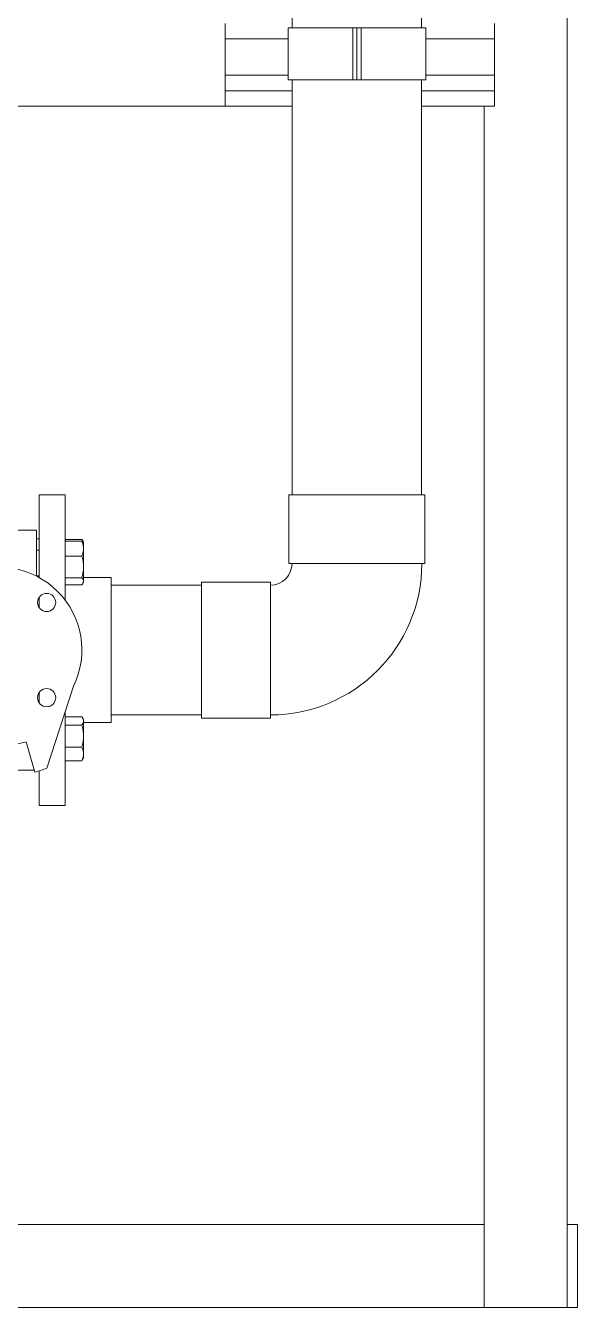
# Model space of a CAD drawing. Extents: x -6836 to 13740, y -142 to 3166.
# Drawn here: x 1523.58 to 1536.56, y 2904 to 2934.17 of the extents above; entities that cross this region are included whole.
import ezdxf

# ---------------------------------------------------------------- set-up
doc = ezdxf.new("R2010")
doc.units = 0
doc.header["$LTSCALE"] = 18
doc.header["$MEASUREMENT"] = 0
doc.layers.add('P-EQMT-N', color=3, linetype='Continuous')

# ---------------------------------------------------------------- blocks, each defined once
blk = doc.blocks.new('A$C472C50F8')
at = {"linetype": 'Continuous', "lineweight": 0}
for p, q in [((75.319, 1.95), (75.319, 55.575)), ((68.851, 35.366), (68.851, 30.119)), ((71.897, 30.119), (71.897, 35.366)), ((67.275, 29.859), (67.275, 30.225)), ((73.612, 29.859), (73.612, 30.225)), ((68.753, 28.895), (68.753, 30.119)), ((70.19, 30.119), (68.753, 30.119)), ((70.19, 30.119), (70.27, 30.119)), ((70.27, 30.119), (70.276, 30.118)), ((70.374, 30.119), (70.27, 30.119)), ((70.276, 30.118), (70.276, 28.896)), ((70.374, 30.119), (70.374, 28.895)), ((70.374, 28.895), (70.374, 30.119)), ((70.374, 30.119), (70.478, 30.119)), ((70.471, 30.118), (70.478, 30.119)), ((70.471, 28.896), (70.471, 30.118)), ((70.478, 30.119), (70.558, 30.119)), ((70.558, 30.119), (71.995, 30.119)), ((71.995, 30.119), (71.995, 28.895)), ((68.753, 29.859), (67.275, 29.859)), ((67.275, 29.006), (67.275, 29.859)), ((73.612, 29.859), (71.995, 29.859)), ((73.612, 29.006), (73.612, 29.859)), ((68.753, 29.006), (67.275, 29.006)), ((67.275, 28.641), (67.275, 29.006)), ((73.612, 29.006), (71.995, 29.006)), ((73.612, 28.641), (73.612, 29.006)), ((70.19, 28.895), (68.753, 28.895)), ((68.851, 28.895), (68.851, 19.13)), ((70.27, 28.895), (70.19, 28.895)), ((70.276, 28.896), (70.27, 28.895)), ((70.374, 28.895), (70.27, 28.895)), ((70.374, 28.895), (70.478, 28.895)), ((70.478, 28.895), (70.471, 28.896)), ((70.558, 28.895), (70.478, 28.895)), ((70.558, 28.895), (71.995, 28.895)), ((71.897, 19.13), (71.897, 28.895)), ((67.275, 28.275), (67.275, 28.641)), ((68.851, 28.641), (67.275, 28.641)), ((73.612, 28.641), (71.897, 28.641)), ((73.612, 28.275), (73.612, 28.641)), ((67.275, 28.275), (31.219, 28.275)), ((68.851, 28.275), (67.275, 28.275)), ((73.612, 28.275), (71.897, 28.275)), ((73.369, 0), (73.369, 28.275)), ((63.504, 19.13), (62.895, 19.13)), ((62.895, 19.13), (62.895, 18.059)), ((63.504, 19.13), (63.504, 18.059)), ((68.774, 19.13), (68.774, 17.511)), ((68.774, 19.13), (71.974, 19.13)), ((71.974, 17.511), (71.974, 19.13)), ((62.831, 18.299), (61.067, 18.299)), ((62.831, 17.212), (62.831, 18.299)), ((62.895, 18.09), (62.831, 18.09)), ((62.895, 17.827), (62.831, 17.827)), ((62.895, 18.059), (62.895, 17.179)), ((63.504, 18.078), (63.897, 18.078)), ((63.504, 18.059), (63.504, 16.65)), ((63.504, 18.034), (63.897, 18.034)), ((63.937, 18.013), (63.915, 18.05)), ((63.937, 17.975), (63.923, 17.999)), ((63.937, 17.978), (63.937, 18.013)), ((63.937, 17.978), (63.937, 17.975)), ((63.937, 17.975), (63.937, 17.861)), ((63.937, 17.431), (63.937, 17.861)), ((63.504, 17.687), (63.897, 17.687)), ((68.774, 17.511), (71.974, 17.511)), ((62.831, 17.218), (62.895, 17.218)), ((63.937, 17.093), (63.937, 17.431)), ((63.504, 17.176), (63.897, 17.176)), ((63.504, 17.011), (63.897, 17.011)), ((63.923, 17.046), (63.937, 17.07)), ((64.592, 17.18), (63.937, 17.18)), ((63.937, 17.07), (63.937, 17.093)), ((64.592, 17.18), (64.592, 16.68)), ((66.718, 16.997), (64.592, 16.997)), ((68.336, 17.074), (66.718, 17.074)), ((66.718, 17.074), (66.718, 13.873)), ((68.336, 17.074), (68.336, 13.873)), ((62.895, 16.718), (62.895, 16.469)), ((64.592, 16.68), (64.592, 13.767)), ((63.072, 12.694), (63.703, 14.622)), ((62.895, 14.478), (62.895, 14.228)), ((63.504, 14.013), (63.504, 11.817)), ((63.504, 13.904), (63.897, 13.904)), ((64.592, 13.95), (66.718, 13.95)), ((63.504, 13.704), (63.897, 13.704)), ((63.937, 13.839), (63.915, 13.876)), ((63.937, 13.804), (63.937, 13.839)), ((63.937, 13.804), (63.937, 13.445)), ((63.937, 13.767), (64.592, 13.767)), ((66.718, 13.873), (68.336, 13.873)), ((62.585, 13.313), (62.795, 12.597)), ((63.937, 13.027), (63.937, 13.445)), ((63.504, 13.186), (63.897, 13.186)), ((63.937, 12.934), (63.937, 13.027)), ((63.504, 12.868), (63.897, 12.868)), ((63.897, 12.868), (63.915, 12.897)), ((63.915, 12.897), (63.937, 12.934)), ((61.067, 12.648), (62.78, 12.648)), ((62.895, 12.628), (62.895, 11.817)), ((62.895, 11.817), (63.504, 11.817)), ((2.194, 1.95), (73.369, 1.95)), ((73.369, 0), (73.369, 1.95)), ((75.319, 1.95), (75.562, 1.95)), ((75.319, 1.879), (75.319, 1.95)), ((75.319, 1.879), (75.319, 1.046)), ((75.562, 1.95), (75.562, 1.879)), ((75.562, 1.046), (75.562, 1.879)), ((75.319, 0.874), (75.319, 1.046)), ((75.562, 1.046), (75.562, 0.874)), ((75.319, 0), (75.319, 0.874)), ((75.562, 0.874), (75.562, 0)), ((2.194, 0), (73.369, 0)), ((75.319, 0), (73.369, 0)), ((75.562, 0), (75.319, 0))]:
    blk.add_line(p, q, dxfattribs=at)
for centre in [(63.069, 16.594), (63.069, 14.353)]:
    blk.add_circle(centre, 0.214, dxfattribs=at)
for centre, radius, start, end in [((68.336, 17.511), 0.51, 270, 0), ((68.336, 17.511), 3.565, 270, 0), ((61.949, 15.473), 1.95, 334.1133, 115.8867), ((61.949, 15.473), 2.252, 275.7233, 286.39), ((61.949, 15.473), 2.998, 286.39, 292)]:
    blk.add_arc(centre, radius, start, end, dxfattribs=at)
for points, knots in [([(63.897, 18.078), (63.901, 18.072), (63.915, 18.052), (63.933, 18.019), (63.936, 17.992), (63.937, 17.978)], [0, 0, 0, 0, 0.197911, 0.596242, 1, 1, 1, 1]), ([(63.897, 18.034), (63.908, 18.006), (63.931, 17.949), (63.935, 17.891), (63.937, 17.861)], [0, 0, 0, 0, 0.4954574, 1, 1, 1, 1]), ([(63.923, 17.999), (63.922, 18), (63.917, 18.012), (63.906, 18.024), (63.897, 18.034)], [0, 0, 0, 0, 0.099448, 1, 1, 1, 1]), ([(63.937, 17.861), (63.937, 17.857), (63.937, 17.826), (63.928, 17.767), (63.907, 17.714), (63.897, 17.687)], [0, 0, 0, 0, 0.070098, 0.530789, 1, 1, 1, 1]), ([(63.897, 17.687), (63.908, 17.646), (63.931, 17.562), (63.935, 17.475), (63.937, 17.431)], [0, 0, 0, 0, 0.4954581, 1, 1, 1, 1]), ([(63.937, 17.431), (63.937, 17.425), (63.937, 17.38), (63.928, 17.293), (63.907, 17.215), (63.897, 17.176)], [0, 0, 0, 0, 0.070098, 0.530789, 1, 1, 1, 1]), ([(63.897, 17.176), (63.905, 17.165), (63.923, 17.144), (63.935, 17.117), (63.937, 17.1), (63.937, 17.093)], [0, 0, 0, 0, 0.387299, 0.778422, 1, 1, 1, 1]), ([(63.937, 17.093), (63.936, 17.082), (63.933, 17.06), (63.915, 17.033), (63.901, 17.016), (63.897, 17.011)], [0, 0, 0, 0, 0.397958, 0.80209, 1, 1, 1, 1]), ([(63.897, 13.904), (63.901, 13.898), (63.915, 13.878), (63.933, 13.845), (63.936, 13.818), (63.937, 13.804)], [0, 0, 0, 0, 0.197911, 0.596243, 1, 1, 1, 1]), ([(63.937, 13.804), (63.937, 13.797), (63.935, 13.776), (63.923, 13.742), (63.905, 13.717), (63.897, 13.704)], [0, 0, 0, 0, 0.2215771, 0.60851, 1, 1, 1, 1]), ([(63.897, 13.704), (63.908, 13.662), (63.931, 13.577), (63.935, 13.489), (63.937, 13.445)], [0, 0, 0, 0, 0.4954581, 1, 1, 1, 1]), ([(63.937, 13.445), (63.937, 13.439), (63.937, 13.393), (63.928, 13.305), (63.907, 13.226), (63.897, 13.186)], [0, 0, 0, 0, 0.070098, 0.530789, 1, 1, 1, 1]), ([(63.897, 13.186), (63.908, 13.16), (63.931, 13.108), (63.935, 13.054), (63.937, 13.027)], [0, 0, 0, 0, 0.495457, 1, 1, 1, 1]), ([(63.937, 13.027), (63.937, 13.024), (63.937, 12.995), (63.928, 12.941), (63.907, 12.893), (63.897, 12.868)], [0, 0, 0, 0, 0.0700975, 0.5307891, 1, 1, 1, 1])]:
    blk.add_open_spline(points, degree=3, knots=knots, dxfattribs=at)

msp = doc.modelspace()

# ---------------------------------------------------------------- block references
at = {"layer": 'P-EQMT-N'}
msp.add_blockref('A$C472C50F8', (1461, 2904), dxfattribs=at)

doc.saveas('drawing.dxf')
